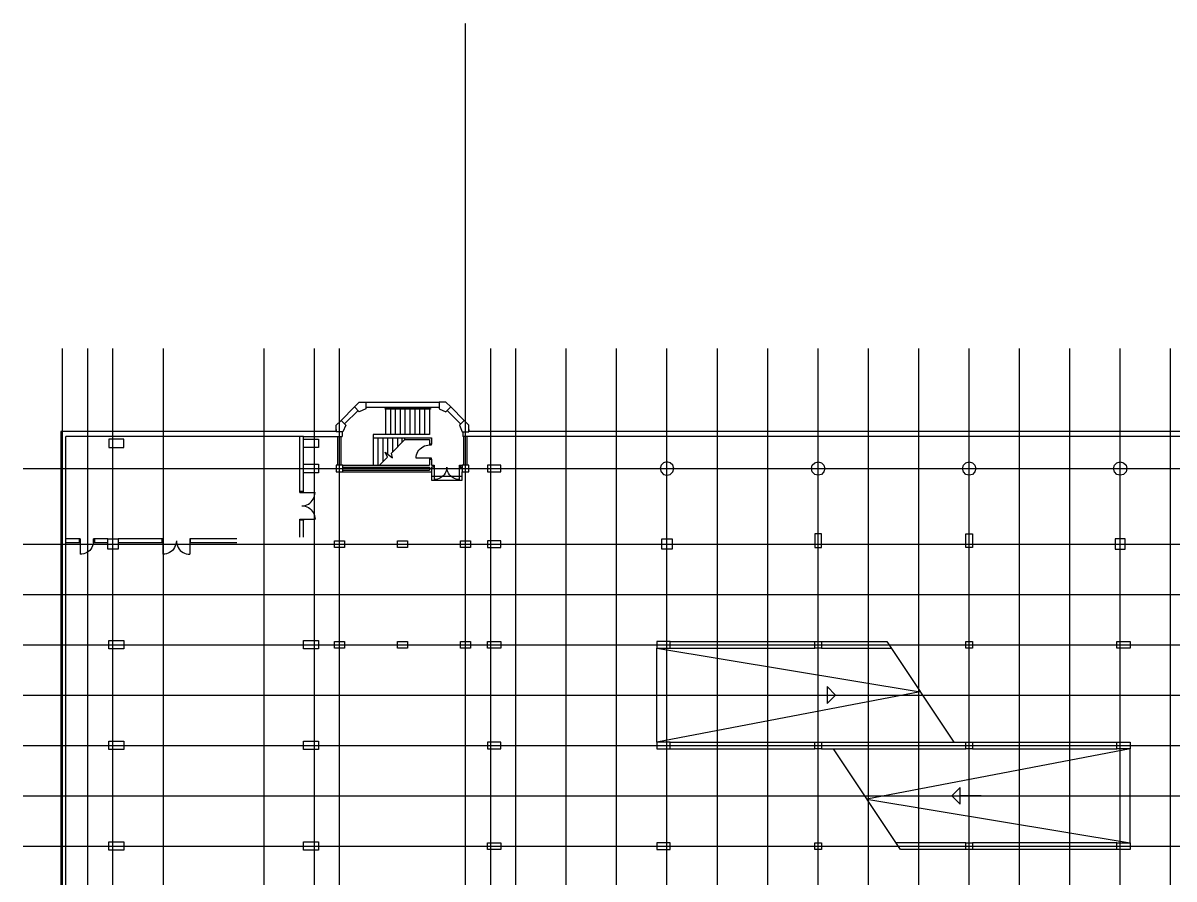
# Model space of a CAD drawing. Header units: millimetres. Extents: x -65483 to 85267, y -36001 to 67826.
# Drawn here: x -52891 to 15668, y 16814 to 67826 of the extents above; entities that cross this region are included whole.
import ezdxf

# ---------------------------------------------------------------- set-up
doc = ezdxf.new("R2010")
doc.units = ezdxf.units.MM
doc.linetypes.add('PCENTRE', pattern=[50.8, 31.75, -6.35, 6.35, -6.35])
for name, color, linetype in [('Boundaries_and_building_grids', 140, 'Continuous'), ('BRICK_WALLS_P4', 1, 'Continuous'), ('COLUMNS_P5', 5, 'Continuous'), ('DR', 8, 'Continuous'), ('LIFTS AND STAIRS', 8, 'Continuous'), ('WA_EXT', 7, 'Continuous')]:
    doc.layers.add(name, color=color, linetype=linetype)

msp = doc.modelspace()

# ---------------------------------------------------------------- linework, layer by layer
at = {"layer": 'Boundaries_and_building_grids', "color": 140, "linetype": 'PCENTRE', "lineweight": -3}
for p, q in [((-26533, -17978), (-26533, 67826)), ((-50533, -17978), (-50533, 48423)), ((-49033, -17978), (-49033, 48423)), ((-47533, -17978), (-47533, 48423)), ((-44533, -17978), (-44533, 48423)), ((-38533, -17978), (-38533, 48423)), ((-35533, -17978), (-35533, 48423)), ((-34033, -17978), (-34033, 48423)), ((-26533, -17978), (-26533, 48423)), ((-25033, -17978), (-25033, 48423)), ((-23533, -17978), (-23533, 48423)), ((-20533, -17978), (-20533, 48423)), ((-17533, -17978), (-17533, 48423)), ((-14533, -17978), (-14533, 48423)), ((-11533, -17978), (-11533, 48423)), ((-8533, -17978), (-8533, 48423)), ((-5533, -17978), (-5533, 48423)), ((-2533, -17978), (-2533, 48423)), ((467, -17978), (467, 48423)), ((3467, -17978), (3467, 48423)), ((6467, -17978), (6467, 48423)), ((9467, -17978), (9467, 48423)), ((12467, -17978), (12467, 48423)), ((15467, -17978), (15467, 48423)), ((-52891, 41276), (85267, 41276)), ((-52891, 41276), (85267, 41276)), ((-52891, 36776), (85267, 36776)), ((-52891, 33776), (85267, 33776)), ((-52891, 30776), (85267, 30776)), ((-52891, 27776), (85267, 27776)), ((-52891, 24776), (85267, 24776)), ((-52891, 21776), (85267, 21776)), ((-52891, 18776), (85267, 18776))]:
    msp.add_line(p, q, dxfattribs=at)
at = {"layer": 'BRICK_WALLS_P4', "linetype": 'Continuous'}
for p, q in [((-36403, 39851), (-36403, 43176)), ((-36183, 41526), (-36183, 43176)), ((-36183, 39851), (-36183, 41026)), ((-36403, 37176), (-36403, 38251)), ((-36183, 37176), (-36183, 38251)), ((-49483, 37076), (-50333, 37076)), ((-47833, 37076), (-48683, 37076)), ((-44558, 37076), (-47233, 37076)), ((-40163, 37076), (-42958, 37076)), ((-49483, 36856), (-50333, 36856)), ((-47833, 36856), (-48683, 36856)), ((-44558, 36856), (-47233, 36856)), ((-40163, 36856), (-42958, 36856))]:
    msp.add_line(p, q, dxfattribs=at)
at = {"layer": 'BRICK_WALLS_P4'}
for p, q in [((-34133, 41476), (-34133, 43176)), ((-33933, 41476), (-33933, 43176)), ((-30140, 43106), (-28564, 43106)), ((-30140, 42996), (-30140, 43106)), ((-30140, 42996), (-28674, 42996)), ((-28674, 42996), (-28674, 42733)), ((-28674, 42733), (-28564, 42733)), ((-28564, 43106), (-28564, 42733)), ((-26633, 41476), (-26633, 43176)), ((-26433, 41476), (-26433, 43176)), ((-28674, 41833), (-28564, 41833)), ((-28674, 41833), (-28674, 41476)), ((-28564, 41833), (-28564, 41476)), ((-33833, 41476), (-28674, 41476)), ((-33833, 41366), (-33833, 41476)), ((-33833, 41366), (-28674, 41366)), ((-33833, 41186), (-28674, 41186)), ((-33833, 41076), (-33833, 41186)), ((-28674, 41366), (-28674, 41186)), ((-28564, 41476), (-28448, 41476)), ((-28448, 41366), (-28564, 41366)), ((-28564, 41366), (-28564, 41076)), ((-28448, 41366), (-28448, 41476)), ((-26848, 41476), (-26733, 41476)), ((-26848, 41476), (-26848, 41366)), ((-26848, 41366), (-26733, 41366)), ((-26733, 41366), (-26733, 41476)), ((-33833, 41076), (-28564, 41076))]:
    msp.add_line(p, q, dxfattribs=at)
at = {"layer": 'COLUMNS_P5', "lineweight": -3}
for points in [[(-32466, 45226), (-32466, 44826), (-32866, 44660), (-33148, 44943), (-32866, 45226)], [(-28100, 45226), (-28100, 44826), (-27700, 44660), (-27417, 44943), (-27700, 45226)], [(-33833, 43459), (-34233, 43459), (-34233, 43859), (-33950, 44141), (-33667, 43859)], [(-26616, 44141), (-26898, 43859), (-26733, 43459), (-26333, 43459), (-26333, 43859)], [(-46883, 42526), (-46883, 43026), (-47783, 43026), (-47783, 42526)], [(-36183, 42526), (-36183, 43026), (-35283, 43026), (-35283, 42526)], [(-25233, 41076), (-24433, 41076), (-24433, 41476), (-25233, 41476)], [(-5333, 36576), (-5333, 37376), (-5733, 37376), (-5733, 36576)], [(3267, 36576), (3267, 37376), (3667, 37376), (3667, 36576)], [(-24433, 36976), (-25233, 36976), (-25233, 36576), (-24433, 36576)], [(-24433, 30976), (-24433, 30576), (-25233, 30576), (-25233, 30976)], [(-15133, 30576), (-14333, 30576), (-14333, 30976), (-15133, 30976)], [(12267, 30976), (13067, 30976), (13067, 30576), (12267, 30576)], [(-24433, 24576), (-24433, 24976), (-25233, 24976), (-25233, 24576)], [(-15133, 24976), (-15133, 24576), (-14333, 24576), (-14333, 24976)], [(13067, 24976), (13067, 24576), (12267, 24576), (12267, 24976)], [(-25233, 18976), (-24433, 18976), (-24433, 18576), (-25233, 18576)], [(-14333, 18976), (-15133, 18976), (-15133, 18576), (-14333, 18576)], [(12267, 18976), (13067, 18976), (13067, 18576), (12267, 18576)]]:
    msp.add_lwpolyline(points, close=True, dxfattribs=at)
at = {"layer": 'COLUMNS_P5'}
for points in [[(-35283, 41526), (-35283, 41026), (-36183, 41026), (-36183, 41526), (-35283, 41526)], [(-33833, 41476), (-34233, 41476), (-34233, 41076), (-33833, 41076), (-33833, 41476)], [(-26333, 41476), (-26733, 41476), (-26733, 41076), (-26333, 41076), (-26333, 41476)], [(-47233, 36476), (-47833, 36476), (-47833, 37076), (-47233, 37076), (-47233, 36476)], [(-14233, 36476), (-14833, 36476), (-14833, 37076), (-14233, 37076), (-14233, 36476)], [(12167, 36476), (12767, 36476), (12767, 37076), (12167, 37076), (12167, 36476)], [(-33733, 36576), (-34333, 36576), (-34333, 36976), (-33733, 36976), (-33733, 36576)], [(-29983, 36576), (-30583, 36576), (-30583, 36976), (-29983, 36976), (-29983, 36576)], [(-26233, 36576), (-26833, 36576), (-26833, 36976), (-26233, 36976), (-26233, 36576)], [(-47783, 30526), (-47783, 31026), (-46883, 31026), (-46883, 30526), (-47783, 30526)], [(-35283, 31026), (-35283, 30526), (-36183, 30526), (-36183, 31026), (-35283, 31026)], [(-33733, 30576), (-34333, 30576), (-34333, 30976), (-33733, 30976), (-33733, 30576)], [(-29983, 30576), (-30583, 30576), (-30583, 30976), (-29983, 30976), (-29983, 30576)], [(-26233, 30576), (-26833, 30576), (-26833, 30976), (-26233, 30976), (-26233, 30576)], [(-5333, 30576), (-5733, 30576), (-5733, 30976), (-5333, 30976), (-5333, 30576)], [(3667, 30576), (3267, 30576), (3267, 30976), (3667, 30976), (3667, 30576)], [(-47783, 24526), (-47783, 25026), (-46883, 25026), (-46883, 24526), (-47783, 24526)], [(-35283, 25026), (-35283, 24526), (-36183, 24526), (-36183, 25026), (-35283, 25026)], [(-5333, 24576), (-5733, 24576), (-5733, 24976), (-5333, 24976), (-5333, 24576)], [(3667, 24576), (3267, 24576), (3267, 24976), (3667, 24976), (3667, 24576)], [(-47783, 18526), (-47783, 19026), (-46883, 19026), (-46883, 18526), (-47783, 18526)], [(-35283, 19026), (-35283, 18526), (-36183, 18526), (-36183, 19026), (-35283, 19026)], [(-5333, 18576), (-5733, 18576), (-5733, 18976), (-5333, 18976), (-5333, 18576)], [(3667, 18576), (3267, 18576), (3267, 18976), (3667, 18976), (3667, 18576)]]:
    msp.add_lwpolyline(points, dxfattribs=at)
at = {"layer": 'COLUMNS_P5', "linetype": 'Continuous', "lineweight": -3}
for points in [[(-14133, 41276), (-14186, 41476), (-14333, 41622), (-14533, 41676), (-14733, 41622), (-14879, 41476), (-14933, 41276), (-14879, 41076), (-14733, 40929), (-14533, 40876), (-14333, 40929), (-14186, 41076), (-14133, 41276)], [(-5733, 40929), (-5879, 41076), (-5933, 41276), (-5879, 41476), (-5733, 41622), (-5533, 41676), (-5333, 41622), (-5186, 41476), (-5133, 41276), (-5186, 41076), (-5333, 40929), (-5533, 40876)], [(3267, 41622), (3467, 41676), (3667, 41622), (3814, 41476), (3867, 41276), (3814, 41076), (3667, 40929), (3467, 40876), (3267, 40929), (3121, 41076), (3067, 41276), (3121, 41476)], [(12267, 41622), (12467, 41676), (12667, 41622), (12814, 41476), (12867, 41276), (12867, 41276), (12814, 41076), (12667, 40929), (12467, 40876), (12267, 40929), (12121, 41076), (12067, 41276), (12121, 41476)]]:
    msp.add_lwpolyline(points, close=True, dxfattribs=at)
at = {"layer": 'DR'}
for p, q in [((-29240, 42448), (-29161, 42517)), ((-29161, 42517), (-29074, 42575)), ((-29074, 42575), (-28980, 42622)), ((-28980, 42622), (-28881, 42655)), ((-28881, 42655), (-28779, 42676)), ((-28779, 42676), (-28674, 42683)), ((-29474, 41883), (-29467, 41987)), ((-28674, 41883), (-29474, 41883)), ((-29467, 41987), (-29447, 42090)), ((-29447, 42090), (-29413, 42189)), ((-29413, 42189), (-29367, 42283)), ((-29367, 42283), (-29309, 42370)), ((-29309, 42370), (-29240, 42448)), ((-28398, 41366), (-28398, 40616)), ((-27674, 41172), (-27706, 41079)), ((-27655, 41268), (-27674, 41172)), ((-27648, 41366), (-27655, 41268)), ((-27642, 41268), (-27648, 41366)), ((-27623, 41172), (-27642, 41268)), ((-27591, 41079), (-27623, 41172)), ((-26898, 40616), (-26898, 41366)), ((-28301, 40622), (-28398, 40616)), ((-28204, 40641), (-28301, 40622)), ((-28111, 40673), (-28204, 40641)), ((-28023, 40716), (-28111, 40673)), ((-27942, 40771), (-28023, 40716)), ((-27868, 40835), (-27942, 40771)), ((-27803, 40909), (-27868, 40835)), ((-27749, 40991), (-27803, 40909)), ((-27706, 41079), (-27749, 40991)), ((-27548, 40991), (-27591, 41079)), ((-27493, 40909), (-27548, 40991)), ((-27429, 40835), (-27493, 40909)), ((-27355, 40771), (-27429, 40835)), ((-27273, 40716), (-27355, 40771)), ((-27185, 40673), (-27273, 40716)), ((-27093, 40641), (-27185, 40673)), ((-26996, 40622), (-27093, 40641)), ((-26898, 40616), (-26996, 40622)), ((-36293, 39851), (-35493, 39851)), ((-35500, 39746), (-35493, 39851)), ((-36086, 39078), (-35987, 39112)), ((-35987, 39112), (-35893, 39158)), ((-35893, 39158), (-35806, 39216)), ((-35806, 39216), (-35727, 39285)), ((-35727, 39285), (-35658, 39364)), ((-35658, 39364), (-35600, 39451)), ((-35600, 39451), (-35554, 39545)), ((-35554, 39545), (-35520, 39644)), ((-35520, 39644), (-35500, 39746)), ((-36293, 39051), (-36188, 39058)), ((-36293, 39051), (-36188, 39044)), ((-36188, 39058), (-36086, 39078)), ((-36188, 39044), (-36086, 39023)), ((-36086, 39023), (-35987, 38990)), ((-35987, 38990), (-35893, 38944)), ((-35893, 38944), (-35806, 38885)), ((-35806, 38885), (-35727, 38816)), ((-35727, 38816), (-35658, 38738)), ((-35658, 38738), (-35600, 38651)), ((-35600, 38651), (-35554, 38557)), ((-35554, 38557), (-35520, 38458)), ((-35520, 38458), (-35500, 38355)), ((-36293, 38251), (-35493, 38251)), ((-35500, 38355), (-35493, 38251)), ((-49483, 36966), (-49483, 36166)), ((-48917, 36400), (-48996, 36331)), ((-48848, 36479), (-48917, 36400)), ((-48790, 36566), (-48848, 36479)), ((-48744, 36660), (-48790, 36566)), ((-48710, 36759), (-48744, 36660)), ((-48690, 36861), (-48710, 36759)), ((-48683, 36966), (-48690, 36861)), ((-44558, 36966), (-44558, 36166)), ((-43992, 36400), (-44071, 36331)), ((-43923, 36479), (-43992, 36400)), ((-43865, 36566), (-43923, 36479)), ((-43819, 36660), (-43865, 36566)), ((-43785, 36759), (-43819, 36660)), ((-43765, 36861), (-43785, 36759)), ((-43758, 36966), (-43765, 36861)), ((-43758, 36966), (-43751, 36861)), ((-43751, 36861), (-43731, 36759)), ((-43731, 36759), (-43697, 36660)), ((-43697, 36660), (-43651, 36566)), ((-43651, 36566), (-43592, 36479)), ((-43592, 36479), (-43523, 36400)), ((-43523, 36400), (-43445, 36331)), ((-42958, 36966), (-42958, 36166)), ((-49378, 36173), (-49483, 36166)), ((-49276, 36193), (-49378, 36173)), ((-49177, 36227), (-49276, 36193)), ((-49083, 36273), (-49177, 36227)), ((-48996, 36331), (-49083, 36273)), ((-44453, 36173), (-44558, 36166)), ((-44351, 36193), (-44453, 36173)), ((-44252, 36227), (-44351, 36193)), ((-44158, 36273), (-44252, 36227)), ((-44071, 36331), (-44158, 36273)), ((-43445, 36331), (-43358, 36273)), ((-43358, 36273), (-43264, 36227)), ((-43264, 36227), (-43165, 36193)), ((-43165, 36193), (-43062, 36173)), ((-43062, 36173), (-42958, 36166))]:
    msp.add_line(p, q, dxfattribs=at)
for points in [[(-28564, 42683), (-28564, 42733), (-28674, 42733), (-28674, 42683), (-28564, 42683)], [(-28564, 41833), (-28564, 41883), (-28674, 41883), (-28674, 41833), (-28564, 41833)], [(-28398, 41476), (-28398, 41366), (-28448, 41366), (-28448, 41476), (-28398, 41476)], [(-26848, 41476), (-26848, 41366), (-26898, 41366), (-26898, 41476), (-26848, 41476)], [(-36403, 39901), (-36403, 39851), (-36183, 39851), (-36183, 39901), (-36403, 39901)], [(-36403, 38201), (-36403, 38251), (-36183, 38251), (-36183, 38201), (-36403, 38201)], [(-49533, 37076), (-49483, 37076), (-49483, 36856), (-49533, 36856), (-49533, 37076)], [(-48683, 37076), (-48633, 37076), (-48633, 36856), (-48683, 36856), (-48683, 37076)], [(-44608, 37076), (-44558, 37076), (-44558, 36856), (-44608, 36856), (-44608, 37076)], [(-42908, 37076), (-42958, 37076), (-42958, 36856), (-42908, 36856), (-42908, 37076)]]:
    msp.add_lwpolyline(points, dxfattribs=at)
at = {"layer": 'LIFTS AND STAIRS'}
for p, q in [((-31274, 44911), (-28674, 44911)), ((-31274, 44861), (-31274, 44911)), ((-31274, 43306), (-31274, 44811)), ((-30985, 44861), (-30985, 44911)), ((-30985, 43306), (-30985, 44811)), ((-30696, 44861), (-30696, 44911)), ((-30696, 43306), (-30696, 44811)), ((-30407, 44861), (-30407, 44911)), ((-30407, 43306), (-30407, 44811)), ((-30119, 44861), (-30119, 44911)), ((-30119, 43306), (-30119, 44811)), ((-29830, 44861), (-29830, 44911)), ((-29830, 43306), (-29830, 44811)), ((-29541, 44861), (-29541, 44911)), ((-29541, 43306), (-29541, 44811)), ((-29252, 44861), (-29252, 44911)), ((-29252, 43306), (-29252, 44811)), ((-28963, 44861), (-28963, 44911)), ((-28963, 43306), (-28963, 44811)), ((-28674, 44911), (-28674, 44861)), ((-28674, 44811), (-28674, 43306)), ((-32033, 43306), (-32033, 41476)), ((-31274, 43306), (-32033, 43306)), ((-28674, 43306), (-31274, 43306)), ((-32033, 43106), (-30140, 43106)), ((-31744, 41476), (-31744, 43106)), ((-31455, 43106), (-31455, 41680)), ((-31166, 42135), (-31166, 43106)), ((-30140, 42996), (-30942, 42194)), ((-30877, 43106), (-30877, 42258)), ((-30588, 43106), (-30588, 42547)), ((-30299, 42836), (-30299, 43106)), ((-31182, 41954), (-31660, 41476)), ((-31322, 42259), (-30882, 41908)), ((-31182, 41954), (-31322, 42259)), ((-30882, 41908), (-30942, 42194)), ((-14333, 30976), (-5733, 30976)), ((-5333, 30976), (-1443, 30976)), ((-1443, 30976), (2554, 24976)), ((-15133, 24976), (-15133, 30576)), ((-15133, 30576), (556, 27976)), ((-14333, 30576), (-5733, 30576)), ((-5333, 30576), (-1176, 30576)), ((-4498, 27776), (-4998, 28276)), ((-4998, 28276), (-4998, 27276)), ((556, 27976), (-15133, 24976)), ((-6238, 27776), (-4998, 27776)), ((-4498, 27776), (-4998, 27276)), ((-14333, 24976), (-5733, 24976)), ((-5333, 24976), (3267, 24976)), ((3667, 24976), (12267, 24976)), ((-14333, 24576), (-5733, 24576)), ((-5333, 24576), (3267, 24576)), ((-623, 18576), (-4620, 24576)), ((13067, 24576), (-2621, 21576)), ((3667, 24576), (12267, 24576)), ((13067, 18976), (13067, 24576)), ((2432, 21776), (2932, 22276)), ((2932, 21276), (2932, 22276)), ((-2621, 21576), (13067, 18976)), ((2432, 21776), (2932, 21276)), ((4173, 21776), (2932, 21776)), ((3267, 18976), (-889, 18976)), ((3267, 18576), (-623, 18576)), ((12267, 18976), (3667, 18976)), ((12267, 18576), (3667, 18576))]:
    msp.add_line(p, q, dxfattribs=at)
at = {"layer": 'LIFTS AND STAIRS', "linetype": 'Continuous'}
for p, q in [((-28564, 41076), (-28564, 40826)), ((-28564, 40826), (-28564, 40576)), ((-28564, 40826), (-26733, 40826)), ((-28564, 40576), (-26733, 40576)), ((-26733, 40826), (-26733, 41076)), ((-26733, 40576), (-26733, 40826))]:
    msp.add_line(p, q, dxfattribs=at)
at = {"layer": 'LIFTS AND STAIRS'}
msp.add_lwpolyline([(-28624, 44811), (-31324, 44811), (-31324, 44861), (-28624, 44861), (-28624, 44811)], dxfattribs=at)
at = {"layer": 'WA_EXT'}
for p, q in [((-33950, 44141), (-33148, 44943)), ((-33738, 43929), (-32936, 44731)), ((-32466, 45226), (-28100, 45226)), ((-32466, 44926), (-28100, 44926)), ((-26828, 43929), (-27629, 44731)), ((-26616, 44141), (-27417, 44943)), ((-27417, 44943), (-26616, 44141)), ((-46883, 43476), (-50633, 43476)), ((-50633, 43476), (-50633, 9676)), ((-34233, 43476), (-47533, 43476)), ((-34233, 43609), (-34233, 43476)), ((-33883, 43459), (-33883, 43176)), ((-26683, 43459), (-26683, 43176)), ((-26333, 43609), (-26333, 43476)), ((24267, 43476), (-26333, 43476)), ((-46883, 43176), (-50333, 43176)), ((-50333, 9376), (-50333, 43176)), ((-36183, 43176), (-46883, 43176)), ((-36183, 43176), (-33883, 43176)), ((24617, 43176), (-26683, 43176))]:
    msp.add_line(p, q, dxfattribs=at)

doc.saveas('drawing.dxf')
